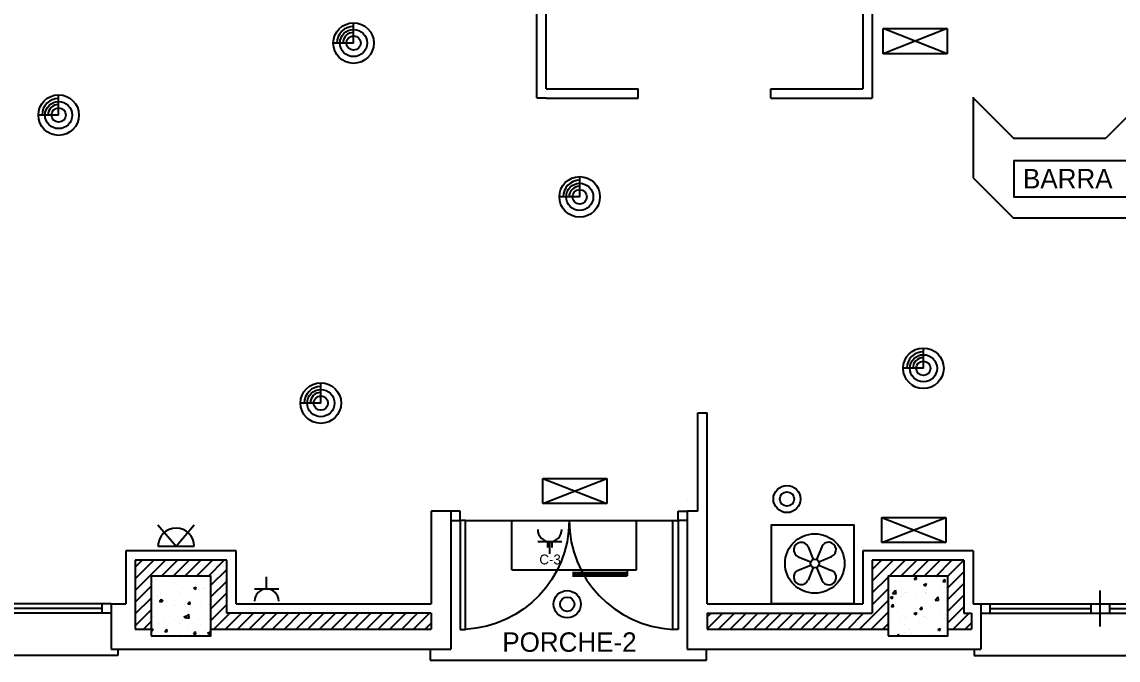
# Model space of a CAD drawing. Extents: x 33.7 to 63.4, y -76.7 to 11.5.
# Drawn here: x 41.89 to 50.15, y -36.8 to -31.99 of the extents above; entities that cross this region are included whole.
import ezdxf

# ---------------------------------------------------------------- set-up
doc = ezdxf.new("R2010")
doc.units = 0
doc.header["$LTSCALE"] = 0.375
doc.layers.get('0').update_dxf_attribs({"linetype": 'CONTINUOUS'})
for name, color, linetype in [('AUX', 7, 'CONTINUOUS'), ('CARPINTERIA', 44, 'CONTINUOUS'), ('INSONORIZACION', 43, 'CONTINUOUS'), ('MUEBLES', 1, 'CONTINUOUS'), ('MUROS', 3, 'CONTINUOUS'), ('PILARES', 2, 'CONTINUOUS'), ('TEXTOS', 2, 'CONTINUOUS')]:
    doc.layers.add(name, color=color, linetype=linetype)
doc.styles.add('ESTANDAR', font='txt')
doc.styles.add('SANSSERIF', font='UNIV.SHX')

# ---------------------------------------------------------------- blocks, each defined once
blk = doc.blocks.new('*X29')
at = {"color": 0}
for p, q in [((156.7385, 130.8407), (156.7909, 130.8931)), ((156.7385, 130.7523), (156.8793, 130.8931)), ((156.7385, 130.664), (156.9677, 130.8931)), ((156.9361, 130.7731), (157.0561, 130.8931)), ((157.0245, 130.7731), (157.1445, 130.8931)), ((157.1129, 130.7731), (157.2329, 130.8931)), ((157.2012, 130.7731), (157.3212, 130.8931)), ((157.2896, 130.7731), (157.4096, 130.8931)), ((162.2885, 130.8223), (162.3594, 130.8931)), ((162.2885, 130.7339), (162.4478, 130.8931)), ((162.4162, 130.7731), (162.5362, 130.8931)), ((162.5045, 130.7731), (162.6245, 130.8931)), ((162.5929, 130.7731), (162.7129, 130.8931)), ((162.6813, 130.7731), (162.8013, 130.8931)), ((162.7697, 130.7731), (162.8897, 130.8931)), ((162.8581, 130.7731), (162.9781, 130.8931)), ((157.3085, 130.7036), (157.4285, 130.8236)), ((162.2885, 130.6455), (162.4085, 130.7655)), ((162.8585, 130.6852), (162.9785, 130.8052)), ((156.7385, 130.5756), (156.8585, 130.6956)), ((157.3085, 130.6152), (157.4285, 130.7352)), ((162.8585, 130.5968), (162.9785, 130.7168)), ((156.7385, 130.4872), (156.8585, 130.6072)), ((157.3085, 130.5268), (157.4285, 130.6468)), ((162.2885, 130.5571), (162.4085, 130.6771)), ((162.8585, 130.5084), (162.9785, 130.6284)), ((156.7385, 130.3988), (156.8585, 130.5188)), ((157.3085, 130.4385), (157.4285, 130.5585)), ((162.1929, 130.3731), (162.4085, 130.5887)), ((162.8585, 130.42), (162.9785, 130.54)), ((157.3316, 130.3731), (157.4516, 130.4931)), ((157.42, 130.3731), (157.54, 130.4931)), ((157.5084, 130.3731), (157.6284, 130.4931)), ((157.5967, 130.3731), (157.7167, 130.4931)), ((157.6851, 130.3731), (157.8051, 130.4931)), ((157.7735, 130.3731), (157.8935, 130.4931)), ((157.8619, 130.3731), (157.9819, 130.4931)), ((157.9503, 130.3731), (158.0703, 130.4931)), ((158.0387, 130.3731), (158.1587, 130.4931)), ((158.1271, 130.3731), (158.2471, 130.4931)), ((158.2155, 130.3731), (158.3355, 130.4931)), ((158.3038, 130.3731), (158.4238, 130.4931)), ((158.3922, 130.3731), (158.5122, 130.4931)), ((158.4806, 130.3731), (158.6006, 130.4931)), ((158.569, 130.3731), (158.689, 130.4931)), ((158.6574, 130.3731), (158.7774, 130.4931)), ((158.7458, 130.3731), (158.8658, 130.4931)), ((158.8342, 130.3731), (158.9542, 130.4931)), ((161.0468, 130.4645), (161.0755, 130.4931)), ((161.0468, 130.3761), (161.1639, 130.4931)), ((161.1323, 130.3731), (161.2523, 130.4931)), ((161.2207, 130.3731), (161.3407, 130.4931)), ((161.309, 130.3731), (161.429, 130.4931)), ((161.3974, 130.3731), (161.5174, 130.4931)), ((161.4858, 130.3731), (161.6058, 130.4931)), ((161.5742, 130.3731), (161.6942, 130.4931)), ((161.6626, 130.3731), (161.7826, 130.4931)), ((161.751, 130.3731), (161.871, 130.4931)), ((161.8394, 130.3731), (161.9594, 130.4931)), ((161.9278, 130.3731), (162.0478, 130.4931)), ((162.0162, 130.3731), (162.1362, 130.4931)), ((162.1045, 130.3731), (162.2245, 130.4931)), ((162.2813, 130.3731), (162.4085, 130.5003)), ((162.9, 130.3731), (163.02, 130.4931)), ((156.8012, 130.3731), (156.8585, 130.4304)), ((158.9226, 130.3731), (158.9668, 130.4174)), ((162.3697, 130.3731), (162.4085, 130.4119)), ((162.9884, 130.3731), (163.0361, 130.4208))]:
    blk.add_line(p, q, dxfattribs=at)
blk = doc.blocks.new('*X19')
at = {"color": 0}
for p, q in [((156.8844, 130.768), (156.8844, 130.768)), ((162.4982, 130.7699), (162.4982, 130.7699)), ((162.6057, 130.7502), (162.6201, 130.7675)), ((162.6237, 130.7485), (162.6202, 130.7673)), ((162.7016, 130.7665), (162.7016, 130.7665)), ((162.7697, 130.7656), (162.7697, 130.7656)), ((156.8719, 130.7345), (156.8719, 130.7345)), ((156.893, 130.7474), (156.893, 130.7474)), ((156.9351, 130.6942), (156.9351, 130.6942)), ((157.0066, 130.7624), (157.0066, 130.7624)), ((157.032, 130.7277), (157.032, 130.7277)), ((157.0366, 130.6906), (157.0366, 130.6906)), ((157.0953, 130.6874), (157.0953, 130.6874)), ((157.1774, 130.682), (157.1984, 130.6901)), ((157.1774, 130.682), (157.1923, 130.672)), ((157.1906, 130.7118), (157.1906, 130.7118)), ((157.1922, 130.7209), (157.1922, 130.7209)), ((157.1924, 130.6718), (157.1985, 130.69)), ((157.3059, 130.6938), (157.3059, 130.6938)), ((162.5051, 130.7307), (162.5051, 130.7307)), ((162.5476, 130.7454), (162.5476, 130.7454)), ((162.5737, 130.7528), (162.5737, 130.7528)), ((162.6057, 130.7502), (162.6236, 130.7487)), ((162.6584, 130.7631), (162.6584, 130.7631)), ((162.6761, 130.708), (162.6972, 130.7161)), ((162.6761, 130.708), (162.6911, 130.6979)), ((162.6912, 130.6978), (162.6973, 130.7159)), ((162.6946, 130.7557), (162.6946, 130.7557)), ((162.8185, 130.7564), (162.8185, 130.7564)), ((162.8208, 130.7314), (162.8353, 130.7486)), ((162.8208, 130.7314), (162.8388, 130.7298)), ((162.8389, 130.7297), (162.8354, 130.7485)), ((162.8495, 130.6859), (162.8495, 130.6859)), ((156.8807, 130.6681), (156.8807, 130.6681)), ((156.905, 130.6175), (156.905, 130.6175)), ((156.9207, 130.5815), (156.9352, 130.5988)), ((156.9277, 130.644), (156.9277, 130.644)), ((157.08, 130.6475), (157.08, 130.6475)), ((157.1171, 130.669), (157.1171, 130.669)), ((157.1869, 130.6119), (157.1869, 130.6119)), ((157.1922, 130.6789), (157.1922, 130.6789)), ((157.255, 130.6775), (157.255, 130.6775)), ((157.2554, 130.6806), (157.2554, 130.6806)), ((162.4241, 130.6113), (162.4451, 130.6193)), ((162.4241, 130.6113), (162.439, 130.6012)), ((162.4262, 130.6124), (162.4262, 130.6124)), ((162.4391, 130.6011), (162.4452, 130.6192)), ((162.4423, 130.6421), (162.4657, 130.6664)), ((162.4423, 130.6421), (162.469, 130.6379)), ((162.4691, 130.6378), (162.4658, 130.6663)), ((162.5134, 130.6178), (162.5134, 130.6178)), ((162.5354, 130.6509), (162.5354, 130.6509)), ((162.5439, 130.6456), (162.5439, 130.6456)), ((162.6157, 130.6373), (162.6157, 130.6373)), ((162.6883, 130.6479), (162.6883, 130.6479)), ((162.6908, 130.6472), (162.6908, 130.6472)), ((162.6956, 130.6442), (162.6956, 130.6442)), ((162.698, 130.6667), (162.698, 130.6667)), ((162.7625, 130.5924), (162.7859, 130.6168)), ((162.7893, 130.5882), (162.786, 130.6167)), ((162.8044, 130.6622), (162.8044, 130.6622)), ((162.8557, 130.6374), (162.8557, 130.6374)), ((156.8771, 130.5683), (156.8771, 130.5683)), ((156.9207, 130.5815), (156.9387, 130.58)), ((156.9254, 130.5853), (156.9464, 130.5933)), ((156.9254, 130.5853), (156.9403, 130.5752)), ((156.9388, 130.5799), (156.9353, 130.5987)), ((156.9404, 130.5751), (156.9465, 130.5932)), ((156.9723, 130.5752), (156.9723, 130.5752)), ((156.9769, 130.5516), (156.9769, 130.5516)), ((157.0329, 130.5908), (157.0329, 130.5908)), ((157.0382, 130.5507), (157.0382, 130.5507)), ((157.1133, 130.5605), (157.1133, 130.5605)), ((157.1325, 130.5684), (157.1325, 130.5684)), ((157.1359, 130.5627), (157.1504, 130.58)), ((157.1359, 130.5627), (157.1538, 130.5611)), ((157.1539, 130.561), (157.1505, 130.5798)), ((157.1519, 130.5816), (157.1519, 130.5816)), ((157.2269, 130.5755), (157.2269, 130.5755)), ((157.2926, 130.5617), (157.2926, 130.5617)), ((162.4321, 130.5434), (162.4466, 130.5606)), ((162.4321, 130.5434), (162.45, 130.5418)), ((162.4501, 130.5417), (162.4467, 130.5605)), ((162.5368, 130.519), (162.5368, 130.519)), ((162.5403, 130.5457), (162.5403, 130.5457)), ((162.6119, 130.5289), (162.6119, 130.5289)), ((162.6473, 130.5246), (162.6617, 130.5418)), ((162.6473, 130.5246), (162.6652, 130.523)), ((162.6653, 130.5229), (162.6618, 130.5417)), ((162.6943, 130.5668), (162.6943, 130.5668)), ((162.7255, 130.5439), (162.7255, 130.5439)), ((162.7625, 130.5924), (162.7892, 130.5883)), ((162.8458, 130.586), (162.8458, 130.586)), ((162.8552, 130.5872), (162.8585, 130.5885)), ((162.8552, 130.5872), (162.8585, 130.585)), ((156.8735, 130.4684), (156.8735, 130.4684)), ((157.0293, 130.4909), (157.0293, 130.4909)), ((157.0344, 130.4422), (157.0344, 130.4422)), ((157.0915, 130.4466), (157.0915, 130.4466)), ((157.1044, 130.4645), (157.1254, 130.4725)), ((157.1044, 130.4645), (157.1193, 130.4544)), ((157.1187, 130.4606), (157.1421, 130.4849)), ((157.1187, 130.4606), (157.1454, 130.4564)), ((157.1195, 130.4543), (157.1255, 130.4724)), ((157.1455, 130.4563), (157.1422, 130.4848)), ((157.148, 130.4572), (157.148, 130.4572)), ((157.1833, 130.512), (157.1833, 130.512)), ((157.2665, 130.4767), (157.2665, 130.4767)), ((162.477, 130.4976), (162.477, 130.4976)), ((162.501, 130.4388), (162.501, 130.4388)), ((162.5366, 130.4458), (162.5366, 130.4458)), ((162.5403, 130.4573), (162.5403, 130.4573)), ((162.6032, 130.4905), (162.6242, 130.4985)), ((162.6032, 130.4905), (162.6181, 130.4804)), ((162.6182, 130.4803), (162.6243, 130.4984)), ((162.6372, 130.4909), (162.6372, 130.4909)), ((162.6759, 130.4689), (162.6759, 130.4689)), ((162.6907, 130.4669), (162.6907, 130.4669)), ((162.7004, 130.4506), (162.7004, 130.4506)), ((162.7973, 130.4841), (162.7973, 130.4841)), ((162.836, 130.4505), (162.836, 130.4505)), ((162.8422, 130.4861), (162.8422, 130.4861)), ((162.8509, 130.4989), (162.8509, 130.4989)), ((156.8585, 130.3701), (156.8734, 130.3758)), ((156.8585, 130.3636), (156.8673, 130.3577)), ((156.8674, 130.3575), (156.8735, 130.3757)), ((156.8698, 130.3685), (156.8698, 130.3685)), ((156.9139, 130.4219), (156.9139, 130.4219)), ((156.9165, 130.4166), (156.9165, 130.4166)), ((156.9593, 130.4323), (156.9593, 130.4323)), ((156.9624, 130.3559), (156.9768, 130.3731)), ((156.9624, 130.3559), (156.9803, 130.3543)), ((156.9804, 130.3542), (156.9769, 130.373)), ((156.9772, 130.3816), (156.9772, 130.3816)), ((157.0256, 130.391), (157.0256, 130.391)), ((157.0741, 130.4151), (157.0741, 130.4151)), ((157.1373, 130.3749), (157.1373, 130.3749)), ((157.1775, 130.3371), (157.192, 130.3543)), ((157.1797, 130.4122), (157.1797, 130.4122)), ((157.1956, 130.3354), (157.1921, 130.3542)), ((157.2342, 130.4084), (157.2342, 130.4084)), ((157.2586, 130.3638), (157.2586, 130.3638)), ((157.2835, 130.3437), (157.3045, 130.3518)), ((157.2975, 130.3681), (157.2975, 130.3681)), ((157.2985, 130.3335), (157.3046, 130.3516)), ((162.4578, 130.4007), (162.4578, 130.4007)), ((162.5329, 130.4106), (162.5329, 130.4106)), ((162.5729, 130.373), (162.5729, 130.373)), ((162.6466, 130.4255), (162.6466, 130.4255)), ((162.687, 130.3671), (162.687, 130.3671)), ((162.7478, 130.403), (162.7478, 130.403)), ((162.7822, 130.3697), (162.8032, 130.3777)), ((162.7822, 130.3697), (162.7971, 130.3596)), ((162.7972, 130.3595), (162.8033, 130.3776)), ((162.8385, 130.3863), (162.8385, 130.3863)), ((156.9555, 130.3239), (156.9555, 130.3239)), ((157.0691, 130.3389), (157.0691, 130.3389)), ((157.1775, 130.3371), (157.1955, 130.3355)), ((157.2835, 130.3437), (157.2984, 130.3336)), ((162.4173, 130.3452), (162.4173, 130.3452)), ((162.4783, 130.3231), (162.4882, 130.335)), ((162.4905, 130.3231), (162.4883, 130.3348)), ((162.5041, 130.3231), (162.5055, 130.3245)), ((162.5057, 130.3231), (162.5056, 130.3244)), ((162.533, 130.3459), (162.533, 130.3459)), ((162.5775, 130.3384), (162.5775, 130.3384)), ((162.7376, 130.3316), (162.7376, 130.3316)), ((162.7571, 130.3322), (162.7571, 130.3322)), ((162.8322, 130.3421), (162.8322, 130.3421))]:
    blk.add_line(p, q, dxfattribs=at)
blk = doc.blocks.new('$HV090000')
at = {"color": 0}
for p, q in [((0, 0.07), (0.9, 0.07)), ((0, 0), (0.9, 0)), ((0.07, 0), (0.07, 0.07)), ((0.07, 0.035), (0.83, 0.035)), ((0.83, 0), (0.83, 0.07))]:
    blk.add_line(p, q, dxfattribs=at)
blk = doc.blocks.new('$V1090000180000340002S')
at = {"color": 0}
for p, q in [((-0.05, 0.34), (-0.05, 0.39)), ((-0.05, 0.39), (1.85, 0.39)), ((0, 0.34), (0, 0.34)), ((1.8, 0.34), (1.8, 0.34)), ((1.85, 0.39), (1.85, 0.34)), ((0.9, 0.17), (0.9, -0.1))]:
    blk.add_line(p, q, dxfattribs=at)
at = {"color": 0, "invisible_edges": 15}
blk.add_3dface([(0, 0), (1.8, 0), (1.8, 0.34), (0, 0.34)], dxfattribs=at)
at = {"color": 0}
for p in [(0, 0), (0.9, 0)]:
    blk.add_blockref('$HV090000', p, dxfattribs=at)
blk = doc.blocks.new('$HO08200007N')
at = {"color": 0}
for p, q in [((0.07, 0), (0.07, 0.82)), ((0.07, 0.82), (0.11, 0.82)), ((0.11, 0.82), (0.11, 0)), ((0, 0), (0.07, 0)), ((0.07, 0), (0.07, -0.07)), ((0.11, 0), (0.07, 0)), ((0.07, -0.07), (0, -0.07))]:
    blk.add_line(p, q, dxfattribs=at)
blk.add_arc((0.0682, -0.0008), 0.8218, 0.05246, 87.08334, dxfattribs=at)
blk = doc.blocks.new('$D108200007N08215000N')
at = {"color": 0}
for p, q in [((0, 0.15), (0, 0.15)), ((1.78, 0.15), (1.78, 0.15)), ((0, 0), (0, 0)), ((1.78, 0), (1.78, 0))]:
    blk.add_line(p, q, dxfattribs=at)
at = {"color": 0, "invisible_edges": 15}
blk.add_3dface([(0, 0), (1.78, 0), (1.78, 0.15), (0, 0.15)], dxfattribs=at)
at = {"color": 0}
blk.add_blockref('$HO08200007N', (0, 0.15), dxfattribs=at)
at = {"color": 0, "xscale": -1}
blk.add_blockref('$HO08200007N', (1.78, 0.15), dxfattribs=at)
blk = doc.blocks.new('ELENC2')
at = {"linetype": 'Continuous'}
for p, q in [((-0.181818, 0.181818), (0.181818, 0.181818)), ((0, 0.181818), (0, 0))]:
    blk.add_line(p, q, dxfattribs=at)
blk.add_arc((0, 0.363636), 0.181818, 180, 0, dxfattribs=at)
blk = doc.blocks.new('ELLUA')
at = {"linetype": 'Continuous'}
for p, q in [((-0.273, 0.322), (0, 0)), ((0, 0), (0.273, 0.322)), ((-0.273, 0), (0.273, 0))]:
    blk.add_line(p, q, dxfattribs=at)
blk.add_arc((0, 0), 0.273, 0, 180, dxfattribs=at)
blk = doc.blocks.new('ELPLV')
at = {"linetype": 'Continuous'}
for radius in [0.205, 0.108]:
    blk.add_circle((0, 0), radius, dxfattribs=at)
blk = doc.blocks.new('ELENC4')
at = {"linetype": 'Continuous'}
for p, q in [((-0.182, 0.182), (0.182, 0.182)), ((-0.033, 0.185), (-0.033, 0.093)), ((0, 0), (0, 0.182)), ((0.033, 0.185), (0.033, 0.093))]:
    blk.add_line(p, q, dxfattribs=at)
blk.add_arc((0, 0.364), 0.182, 180, 0, dxfattribs=at)
blk = doc.blocks.new('ELLUF')
at = {"linetype": 'Continuous'}
for p, q in [((-0.482, -0.19), (-0.482, 0.19)), ((-0.482, 0.19), (0.482, 0.19)), ((-0.482, 0.19), (0.482, -0.19)), ((-0.482, -0.19), (0.482, 0.19)), ((0.482, 0.19), (0.482, -0.19)), ((0.482, -0.19), (-0.482, -0.19))]:
    blk.add_line(p, q, dxfattribs=at)

msp = doc.modelspace()

# ---------------------------------------------------------------- linework, layer by layer
at = {"layer": 'AUX'}
for p, q in [((44.966, -36.7181), (44.966, -36.8016)), ((47.0457, -36.8016), (47.0457, -36.7181)), ((44.966, -36.8016), (47.0457, -36.8016))]:
    msp.add_line(p, q, dxfattribs=at)
at = {"layer": 'CARPINTERIA'}
msp.add_line((45.2315, -35.7501), (46.7915, -35.7501), dxfattribs=at)
msp.add_lwpolyline([(50.2509, -33.3139), (49.362, -33.3139), (49.362, -33.0362), (50.2509, -33.0362)], close=True, dxfattribs=at)
at = {"layer": 'MUEBLES'}
for p, q in [((50.5119, -32.4081), (50.0523, -32.8677)), ((49.0532, -32.5581), (49.0532, -33.1663)), ((49.0532, -32.5636), (49.3574, -32.8677)), ((49.3574, -32.8677), (50.0523, -32.8677)), ((49.0532, -33.1663), (49.3547, -33.4677)), ((49.3547, -33.4677), (50.3008, -33.4677))]:
    msp.add_line(p, q, dxfattribs=at)
at = {"layer": 'MUROS'}
for p, q in [((45.768, -32.564), (45.768, -30.996)), ((45.838, -32.496), (45.838, -30.996)), ((48.2232, -30.996), (48.2232, -32.496)), ((48.2932, -31.1981), (48.2932, -32.566)), ((45.838, -32.496), (46.5306, -32.496)), ((46.5306, -32.566), (46.5306, -32.496)), ((47.5306, -32.496), (48.2232, -32.496)), ((47.5306, -32.566), (47.5306, -32.496)), ((45.768, -32.564), (45.838, -32.564)), ((45.838, -32.566), (46.5306, -32.566)), ((47.5306, -32.566), (48.2932, -32.566)), ((46.9815, -35.6801), (46.9815, -34.9388)), ((46.9815, -34.9388), (47.0515, -34.9388)), ((47.0515, -36.3781), (47.0515, -34.9388)), ((45.1215, -35.6801), (44.9715, -35.6801)), ((44.9715, -35.6801), (44.9715, -36.3781)), ((45.1215, -35.6801), (45.1215, -36.7181)), ((46.9815, -35.6801), (46.9015, -35.6801)), ((46.9015, -35.6801), (46.9015, -36.7181)), ((43.5032, -35.9781), (42.6732, -35.9781)), ((42.6732, -35.9781), (42.6732, -36.3781)), ((43.5032, -36.3781), (43.5032, -35.9781)), ((48.2232, -35.9781), (48.2232, -36.3781)), ((49.0532, -35.9781), (48.2232, -35.9781)), ((48.2232, -35.9781), (48.2232, -36.3781)), ((49.0532, -35.9781), (49.0532, -36.3781)), ((43.4332, -36.0481), (42.7432, -36.0481)), ((42.7432, -36.0481), (42.7432, -36.5681)), ((43.4332, -36.4481), (43.4332, -36.0481)), ((48.2932, -36.0481), (48.2932, -36.4481)), ((48.9832, -36.0481), (48.2932, -36.0481)), ((48.9832, -36.0481), (48.9832, -36.4481)), ((42.5632, -36.3781), (42.5632, -36.7181)), ((42.5632, -36.3781), (42.6732, -36.3781)), ((43.5032, -36.3781), (44.9715, -36.3781)), ((47.0515, -36.3781), (48.2232, -36.3781)), ((49.0532, -36.3781), (49.1108, -36.3781)), ((49.1108, -36.3781), (49.1108, -36.7181)), ((44.9715, -36.4481), (43.4332, -36.4481)), ((44.9715, -36.4481), (44.9715, -36.5681)), ((47.0515, -36.4481), (47.0515, -36.5681)), ((47.0515, -36.4481), (48.2932, -36.4481)), ((48.9832, -36.4481), (49.0408, -36.4481)), ((49.0408, -36.4481), (49.0408, -36.5681)), ((42.7432, -36.5681), (42.8632, -36.5681)), ((43.3132, -36.5681), (44.9715, -36.5681)), ((47.0515, -36.5681), (48.4132, -36.5681)), ((48.8632, -36.5681), (49.0408, -36.5681)), ((42.5632, -36.7181), (45.1215, -36.7181)), ((46.9015, -36.7181), (49.1108, -36.7181))]:
    msp.add_line(p, q, dxfattribs=at)
at = {"layer": 'PILARES'}
for points in [[(42.8632, -36.6181), (43.3132, -36.6181), (43.3132, -36.1681), (42.8632, -36.1681)], [(48.4132, -36.6181), (48.8632, -36.6181), (48.8632, -36.1681), (48.4132, -36.1681)]]:
    msp.add_lwpolyline(points, close=True, dxfattribs=at)
at = {"layer": 'TEXTOS'}
for p, q in [((44.388, -32.1513), (44.388, -31.9984)), ((44.388, -32.1513), (44.2351, -32.1513)), ((42.1668, -32.694), (42.1668, -32.5411)), ((42.1668, -32.694), (42.0139, -32.694)), ((46.0909, -33.3106), (46.0909, -33.1577)), ((46.0909, -33.3106), (45.938, -33.3106)), ((48.6794, -34.6026), (48.6794, -34.4498)), ((48.6794, -34.6026), (48.5265, -34.6026)), ((44.1412, -34.8646), (44.1412, -34.7117)), ((44.1412, -34.8646), (43.9883, -34.8646)), ((45.5794, -36.1201), (45.5794, -35.7501)), ((45.5794, -35.7501), (46.5194, -35.7501)), ((46.5194, -36.1201), (46.5194, -35.7501)), ((47.8111, -35.9488), (47.8502, -36.0436)), ((47.9137, -35.9481), (47.8742, -36.0441)), ((47.7375, -36.0224), (47.8319, -36.0613)), ((47.8912, -36.0613), (47.9873, -36.0217)), ((45.5794, -36.1201), (46.5194, -36.1201)), ((46.0368, -36.1405), (46.4497, -36.1405)), ((46.0368, -36.1558), (46.4497, -36.1558)), ((46.4497, -36.1201), (46.4497, -36.1673)), ((47.7368, -36.125), (47.8319, -36.0858)), ((47.8497, -36.1034), (47.8104, -36.1986)), ((47.8746, -36.1029), (47.9144, -36.1993)), ((47.8912, -36.0858), (47.988, -36.1257)), ((46.0368, -36.1673), (46.4497, -36.1673))]:
    msp.add_line(p, q, dxfattribs=at)
msp.add_lwpolyline([(47.5363, -36.3781), (47.5363, -35.7831), (48.1563, -35.7831), (48.1563, -36.3781)], close=True, dxfattribs=at)
for centre, radius in [((44.388, -32.1513), 0.1529), ((44.388, -32.1513), 0.1025), ((44.388, -32.1513), 0.054), ((42.1668, -32.694), 0.1529), ((42.1668, -32.694), 0.1025), ((42.1668, -32.694), 0.054), ((46.0909, -33.3106), 0.1529), ((46.0909, -33.3106), 0.1025), ((46.0909, -33.3106), 0.054), ((48.6794, -34.6026), 0.1529), ((48.6794, -34.6026), 0.1025), ((48.6794, -34.6026), 0.054), ((44.1412, -34.8646), 0.1529), ((44.1412, -34.8646), 0.1025), ((44.1412, -34.8646), 0.054), ((47.8616, -36.0736), 0.224), ((47.8616, -36.0736), 0.0321)]:
    msp.add_circle(centre, radius, dxfattribs=at)
for centre, radius, start, end in [((44.388, -32.1513), 0.1251, 90, 180), ((44.388, -32.1513), 0.0798, 90, 180), ((42.1668, -32.694), 0.1251, 90, 180), ((42.1668, -32.694), 0.0798, 90, 180), ((46.0909, -33.3106), 0.1251, 90, 180), ((46.0909, -33.3106), 0.0798, 90, 180), ((48.6794, -34.6026), 0.1251, 90, 180), ((48.6794, -34.6026), 0.0798, 90, 180), ((44.1412, -34.8646), 0.1251, 90, 180), ((44.1412, -34.8646), 0.0798, 90, 180), ((47.759, -35.9703), 0.0563, 22.4195, 247.5805), ((47.9658, -35.9696), 0.0563, 292.4195, 157.5805), ((47.7583, -36.1771), 0.0563, 112.4195, 337.5805), ((47.9665, -36.1778), 0.0563, 202.4195, 67.5805)]:
    msp.add_arc(centre, radius, start, end, dxfattribs=at)

# ---------------------------------------------------------------- block references
at = {"layer": 'CARPINTERIA', "xscale": -1, "rotation": 180}
for name, p in [('$D108200007N08215000N', (45.1215, -35.6001)), ('$V1090000180000340002S', (49.1108, -36.3781))]:
    msp.add_blockref(name, p, dxfattribs=at)
at = {"layer": 'CARPINTERIA', "rotation": 180}
msp.add_blockref('$V1090000180000340002S', (42.5632, -36.3781), dxfattribs=at)
at = {"layer": 'INSONORIZACION'}
msp.add_blockref('*X29', (-113.9953, -166.9412), dxfattribs=at)
at = {"layer": 'PILARES'}
msp.add_blockref('*X19', (-113.9953, -166.9412), dxfattribs=at)
at = {"layer": 'TEXTOS', "xscale": 0.5, "yscale": 0.5, "zscale": 0.5, "rotation": 180}
for name, p in [('ELLUF', (48.6178, -32.1373)), ('ELENC2', (43.7332, -36.175))]:
    msp.add_blockref(name, p, dxfattribs=at)
at = {"layer": 'TEXTOS', "xscale": 0.5, "yscale": 0.5, "zscale": 0.5}
for name, p in [('ELLUF', (46.0536, -35.5276)), ('ELPLV', (47.652, -35.5878)), ('ELLUF', (48.6067, -35.8209)), ('ELLUA', (43.0514, -35.943)), ('ELENC4', (45.8658, -35.9997)), ('ELPLV', (45.9972, -36.3807))]:
    msp.add_blockref(name, p, dxfattribs=at)

# ---------------------------------------------------------------- texts
at = {"layer": 'TEXTOS', "color": 2, "style": 'SANSSERIF'}
for s, p in [('BARRA', (49.4298, -33.2464)), ('PORCHE-2', (45.5083, -36.739))]:
    msp.add_text(s, height=0.14635, dxfattribs=at).set_placement(p)
at = {"layer": 'TEXTOS', "style": 'ESTANDAR'}
msp.add_text('C-3', height=0.075, dxfattribs=at).set_placement((45.787, -36.0807))

doc.saveas('drawing.dxf')
